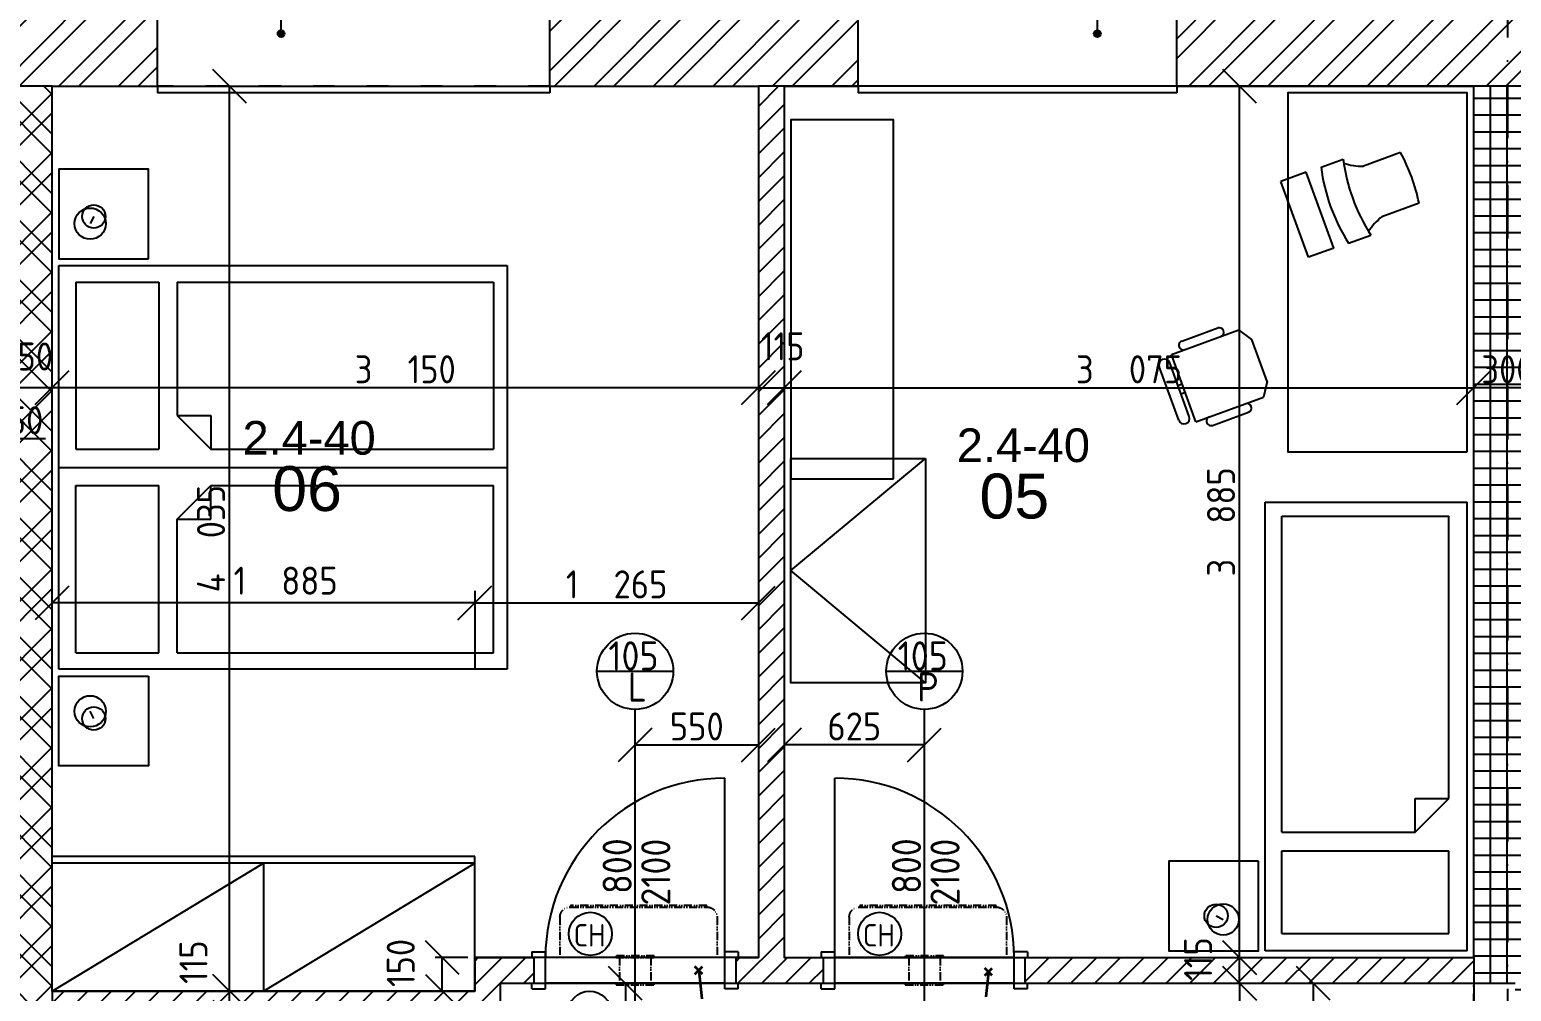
# Model space of a CAD drawing. Extents: x 4511820 to 5180432, y -1526536 to -944957.
# Drawn here: x 5122962 to 5129570, y -1203650 to -1199362 of the extents above; entities that cross this region are included whole.
import ezdxf

# ---------------------------------------------------------------- set-up
doc = ezdxf.new("R2010")
doc.units = 0
doc.header["$MEASUREMENT"] = 0
for name, pattern in [('ACAD_ISO03W100', [30, 12, -18]), ('ACAD_ISO12W100', [22, 12, -3, 0.5, -3, 0.5, -3]), ('BODKOCIARKOVANA_3', [5.6, 3, -1.3, 0, -1.3])]:
    doc.linetypes.add(name, pattern=pattern)
doc.layers.get('0').update_dxf_attribs({"linetype": 'CONTINUOUS'})
doc.layers.get('Defpoints').update_dxf_attribs({"color": 61, "linetype": 'CONTINUOUS'})
for name, color, linetype in [('DVERE', 45, 'CONTINUOUS'), ('KÓTY', 4, 'CONTINUOUS'), ('MÚRY', 1, 'CONTINUOUS'), ('osi', 253, 'CONTINUOUS'), ('Plochy', 41, 'CONTINUOUS'), ('POPIS', 7, 'CONTINUOUS'), ('TENKÁ', 7, 'CONTINUOUS'), ('ZARIADENIE', 47, 'CONTINUOUS'), ('ZZ-chladenie', 133, 'CONTINUOUS'), ('zz-vetr', 52, 'CONTINUOUS'), ('ŠRAFY', 82, 'CONTINUOUS')]:
    doc.layers.add(name, color=color, linetype=linetype)
doc.layers.add('preklady', color=74, linetype='CONTINUOUS', lineweight=35)
doc.styles.add('ARIAL', font='arial.ttf')
doc.styles.add('STYLE1', font='isocp.shx')
doc.dimstyles.new('STANDARD-50', dxfattribs={"dimtxt": 125, "dimasz": 150, "dimexe": 10, "dimexo": 200, "dimgap": 20, "dimtad": 1, "dimdsep": 46, "dimlunit": 6, "dimtxsty": 'STYLE1', "dimblk1": 'OBLIQUE', "dimblk2": 'OBLIQUE', "dimsah": 1, "dimcen": 2.5, "dimse1": 1, "dimse2": 1, "dimadec": 0, "dimazin": 0, "dimtfac": 1, "dimtmove": 1, "dimatfit": 3, "dimldrblk": 'OBLIQUE', "dimfxl": 1, "dimtolj": 1, "dimtzin": 0, "dimarcsym": 0})
pattern_1 = [(45, (515270.5, 214751.965), (-53.0330086, 53.0330086), [])]
pattern_2 = [(45, (584112, 2493.08), (-132.5825215, 132.5825215), []), (45, (584200.39, 2493.08), (-132.5825215, 132.5825215), [])]

# ---------------------------------------------------------------- blocks, each defined once
blk = doc.blocks.new('_OBLIQUE')
at = {"color": 0, "linetype": 'ByBlock'}
blk.add_line((-0.5, -0.5), (0.5, 0.5), dxfattribs=at)
blk = doc.blocks.new('*D13723')
at = {"layer": 'Defpoints', "color": 0}
for p in [(5129402.5, -1196564.5), (5129402.5, -1199614.2), (5129702.5, -1199614.2)]:
    blk.add_point(p, dxfattribs=at)
at = {"layer": 'KÓTY', "color": 0, "lineweight": -2}
blk.add_line((5129702.5, -1196564.5), (5129402.5, -1196564.5), dxfattribs=at)
at = {"layer": 'KÓTY', "color": 0, "linetype": 'ByBlock', "lineweight": -2, "xscale": 150, "yscale": 150, "zscale": 150, "rotation": 180}
blk.add_blockref('_OBLIQUE', (5129402.5, -1196564.5), dxfattribs=at)
at = {"layer": 'KÓTY', "color": 0, "linetype": 'ByBlock', "lineweight": -2, "xscale": 150, "yscale": 150, "zscale": 150}
blk.add_blockref('_OBLIQUE', (5129702.5, -1196564.5), dxfattribs=at)
at = {"layer": 'KÓTY', "color": 0, "insert": (5129552.5, -1196482), "char_height": 125, "attachment_point": 5, "style": 'STYLE1'}
blk.add_mtext('\\A1;300', dxfattribs=at)
blk = doc.blocks.new('*D13724')
at = {"layer": 'Defpoints', "color": 0}
for p in [(5123062.5, -1196564.5), (5123062.5, -1199614.2), (5129402.5, -1199614.2)]:
    blk.add_point(p, dxfattribs=at)
at = {"layer": 'KÓTY', "color": 0, "lineweight": -2}
blk.add_line((5129402.5, -1196564.5), (5123062.5, -1196564.5), dxfattribs=at)
at = {"layer": 'KÓTY', "color": 0, "linetype": 'ByBlock', "lineweight": -2, "xscale": 150, "yscale": 150, "zscale": 150, "rotation": 180}
blk.add_blockref('_OBLIQUE', (5123062.5, -1196564.5), dxfattribs=at)
at = {"layer": 'KÓTY', "color": 0, "linetype": 'ByBlock', "lineweight": -2, "xscale": 150, "yscale": 150, "zscale": 150}
blk.add_blockref('_OBLIQUE', (5129402.5, -1196564.5), dxfattribs=at)
at = {"layer": 'KÓTY', "color": 0, "insert": (5126232.5, -1196482), "char_height": 125, "attachment_point": 5, "style": 'STYLE1'}
blk.add_mtext('\\A1;6ﾠ340', dxfattribs=at)
blk = doc.blocks.new('*D13725')
at = {"layer": 'Defpoints', "color": 0}
for p in [(5122812.5, -1196564.5), (5122812.5, -1199614.2), (5123062.5, -1199614.2)]:
    blk.add_point(p, dxfattribs=at)
at = {"layer": 'KÓTY', "color": 0, "lineweight": -2}
blk.add_line((5123062.5, -1196564.5), (5122812.5, -1196564.5), dxfattribs=at)
at = {"layer": 'KÓTY', "color": 0, "linetype": 'ByBlock', "lineweight": -2, "xscale": 150, "yscale": 150, "zscale": 150, "rotation": 180}
blk.add_blockref('_OBLIQUE', (5122812.5, -1196564.5), dxfattribs=at)
at = {"layer": 'KÓTY', "color": 0, "linetype": 'ByBlock', "lineweight": -2, "xscale": 150, "yscale": 150, "zscale": 150}
blk.add_blockref('_OBLIQUE', (5123062.5, -1196564.5), dxfattribs=at)
at = {"layer": 'KÓTY', "color": 0, "insert": (5122988.3, -1196379.5), "char_height": 125, "attachment_point": 5, "style": 'STYLE1'}
blk.add_mtext('\\A1;250', dxfattribs=at)
blk = doc.blocks.new('DVOJPOSTEL')
at = {"layer": 'ZARIADENIE', "ltscale": 0.25}
for p, q in [((4444359, -1314665.2), (4444359, -1312665.2)), ((4444359, -1312665.2), (4446159, -1312665.2)), ((4445259, -1312665.2), (4445259, -1314665.2)), ((4446159, -1312665.2), (4446159, -1314665.2)), ((4444139.6, -1312821.2), (4444171.8, -1312805.1)), ((4446378.4, -1312821.2), (4446346.2, -1312805.1)), ((4446159, -1314665.2), (4444359, -1314665.2))]:
    blk.add_line(p, q, dxfattribs=at)
at = {"layer": 'ZARIADENIE', "color": 76, "ltscale": 0.25}
for p, q in [((4444432.3, -1312741.6), (4445177.9, -1312741.6)), ((4444432.3, -1312741.6), (4444432.3, -1313110.9)), ((4445177.9, -1312741.6), (4445177.9, -1313110.9)), ((4446085.7, -1312741.6), (4445340.1, -1312741.6)), ((4445340.1, -1312741.6), (4445340.1, -1313110.9)), ((4446085.7, -1312741.6), (4446085.7, -1313110.9)), ((4444432.3, -1313110.9), (4445177.9, -1313110.9)), ((4446085.7, -1313110.9), (4445340.1, -1313110.9)), ((4444432.3, -1313193.6), (4444432.3, -1314603.6)), ((4444432.3, -1313193.6), (4445027.9, -1313193.6)), ((4445027.9, -1313193.6), (4445177.9, -1313343.6)), ((4445027.9, -1313193.6), (4445027.9, -1313343.6)), ((4445490.1, -1313193.6), (4445340.1, -1313343.6)), ((4446085.7, -1313193.6), (4445490.1, -1313193.6)), ((4445490.1, -1313193.6), (4445490.1, -1313343.6)), ((4446085.7, -1313193.6), (4446085.7, -1314603.6)), ((4445027.9, -1313343.6), (4445177.9, -1313343.6)), ((4445177.9, -1313343.6), (4445177.9, -1314603.6)), ((4445340.1, -1313343.6), (4445340.1, -1314603.6)), ((4445490.1, -1313343.6), (4445340.1, -1313343.6)), ((4444432.3, -1314603.6), (4445177.9, -1314603.6)), ((4446085.7, -1314603.6), (4445340.1, -1314603.6))]:
    blk.add_line(p, q, dxfattribs=at)
at = {"layer": 'ZARIADENIE'}
for points in [[(4444329, -1313065.2), (4443929, -1313065.2), (4443929, -1312665.2), (4444329, -1312665.2)], [(4446189, -1313065.2), (4446589, -1313065.2), (4446589, -1312665.2), (4446189, -1312665.2)]]:
    blk.add_lwpolyline(points, close=True, dxfattribs=at)
at = {"layer": 'ZARIADENIE', "ltscale": 0.25}
for centre, radius in [((4444139.6, -1312821.2), 51.9), ((4444171.8, -1312805.1), 69.7), ((4446346.2, -1312805.1), 69.7), ((4446378.4, -1312821.2), 51.9)]:
    blk.add_circle(centre, radius, dxfattribs=at)
blk = doc.blocks.new('JEDNOPOSTEL')
at = {"layer": 'ZARIADENIE', "ltscale": 0.25}
for p, q in [((4449069, -1322230.2), (4447069, -1322230.2)), ((4447069, -1323130.2), (4447069, -1322230.2)), ((4449069, -1322230.2), (4449069, -1323130.2)), ((4449069, -1323130.2), (4447069, -1323130.2)), ((4448913, -1323349.6), (4448929.1, -1323317.4))]:
    blk.add_line(p, q, dxfattribs=at)
at = {"layer": 'ZARIADENIE', "color": 76, "ltscale": 0.25}
for p, q in [((4448390.6, -1322311.3), (4447130.6, -1322311.3)), ((4447130.6, -1323056.9), (4447130.6, -1322311.3)), ((4448540.6, -1322461.3), (4448390.6, -1322311.3)), ((4448390.6, -1322461.3), (4448390.6, -1322311.3)), ((4448992.6, -1322311.3), (4448623.3, -1322311.3)), ((4448623.3, -1323056.9), (4448623.3, -1322311.3)), ((4448992.6, -1323056.9), (4448992.6, -1322311.3)), ((4448540.6, -1322461.3), (4448390.6, -1322461.3)), ((4448540.6, -1323056.9), (4448540.6, -1322461.3)), ((4448540.6, -1323056.9), (4447130.6, -1323056.9)), ((4448992.6, -1323056.9), (4448623.3, -1323056.9))]:
    blk.add_line(p, q, dxfattribs=at)
at = {"layer": 'ZARIADENIE'}
blk.add_lwpolyline([(4448669, -1323160.2), (4448669, -1323560.2), (4449069, -1323560.2), (4449069, -1323160.2)], close=True, dxfattribs=at)
at = {"layer": 'ZARIADENIE', "ltscale": 0.25}
for centre, radius in [((4448929.1, -1323317.4), 69.7), ((4448913, -1323349.6), 51.9)]:
    blk.add_circle(centre, radius, dxfattribs=at)
blk = doc.blocks.new('SKRINA')
at = {"layer": 'ZARIADENIE'}
for p, q in [((4449069, -1324645.2), (4448469, -1324145.2)), ((4448469, -1325145.2), (4449069, -1324645.2))]:
    blk.add_line(p, q, dxfattribs=at)
blk.add_lwpolyline([(4448469, -1324145.2), (4448469, -1325145.2), (4449069, -1325145.2), (4449069, -1324145.2)], close=True, dxfattribs=at)
blk = doc.blocks.new('chlad2')
at = {"layer": 'ZZ-chladenie', "linetype": 'ACAD_ISO12W100', "ltscale": 3}
for p, q in [((5102412.5, -1105747.3), (5102592.5, -1105747.3)), ((5102412.5, -1106448.4), (5102592.5, -1106448.4))]:
    blk.add_line(p, q, dxfattribs=at)
blk.add_lwpolyline([(5102367.5, -1106402), (5102360.8, -1106402), (5102360.8, -1105794.8), (5102367.5, -1105794.8)], close=True, dxfattribs=at)
for centre, start, end in [((5102412.5, -1105792.3), 90, 180), ((5102412.5, -1106403.4), 180, 270)]:
    blk.add_arc(centre, 45, start, end, dxfattribs=at)
blk = doc.blocks.new('*D27876')
at = {"layer": 'Defpoints', "color": 0}
for p in [(5129402.5, -1199379.7), (5129702.5, -1199379.7), (5129402.5, -1200959)]:
    blk.add_point(p, dxfattribs=at)
at = {"layer": 'KÓTY', "color": 0, "lineweight": -2}
blk.add_line((5129702.5, -1200959), (5129402.5, -1200959), dxfattribs=at)
at = {"layer": 'KÓTY', "color": 0, "linetype": 'ByBlock', "lineweight": -2, "xscale": 150, "yscale": 150, "zscale": 150, "rotation": 180}
blk.add_blockref('_OBLIQUE', (5129402.5, -1200959), dxfattribs=at)
at = {"layer": 'KÓTY', "color": 0, "linetype": 'ByBlock', "lineweight": -2, "xscale": 150, "yscale": 150, "zscale": 150}
blk.add_blockref('_OBLIQUE', (5129702.5, -1200959), dxfattribs=at)
at = {"layer": 'KÓTY', "color": 0, "insert": (5129552.5, -1200876.5), "char_height": 125, "attachment_point": 5, "style": 'STYLE1'}
blk.add_mtext('\\A1;300', dxfattribs=at)
blk = doc.blocks.new('*D27877')
at = {"layer": 'Defpoints', "color": 0}
for p in [(5123062.5, -1199379.7), (5126212.5, -1199379.7), (5123062.5, -1200959)]:
    blk.add_point(p, dxfattribs=at)
at = {"layer": 'KÓTY', "color": 0, "lineweight": -2}
blk.add_line((5126212.5, -1200959), (5123062.5, -1200959), dxfattribs=at)
at = {"layer": 'KÓTY', "color": 0, "linetype": 'ByBlock', "lineweight": -2, "xscale": 150, "yscale": 150, "zscale": 150, "rotation": 180}
blk.add_blockref('_OBLIQUE', (5123062.5, -1200959), dxfattribs=at)
at = {"layer": 'KÓTY', "color": 0, "linetype": 'ByBlock', "lineweight": -2, "xscale": 150, "yscale": 150, "zscale": 150}
blk.add_blockref('_OBLIQUE', (5126212.5, -1200959), dxfattribs=at)
at = {"layer": 'KÓTY', "color": 0, "insert": (5124637.5, -1200876.5), "char_height": 125, "attachment_point": 5, "style": 'STYLE1'}
blk.add_mtext('\\A1;3ﾠ150', dxfattribs=at)
blk = doc.blocks.new('*D27878')
at = {"layer": 'Defpoints', "color": 0}
for p in [(5122812.5, -1199379.7), (5123062.5, -1199379.7), (5122812.5, -1200959)]:
    blk.add_point(p, dxfattribs=at)
at = {"layer": 'KÓTY', "color": 0, "lineweight": -2}
blk.add_line((5123062.5, -1200959), (5122812.5, -1200959), dxfattribs=at)
at = {"layer": 'KÓTY', "color": 0, "linetype": 'ByBlock', "lineweight": -2, "xscale": 150, "yscale": 150, "zscale": 150, "rotation": 180}
blk.add_blockref('_OBLIQUE', (5122812.5, -1200959), dxfattribs=at)
at = {"layer": 'KÓTY', "color": 0, "linetype": 'ByBlock', "lineweight": -2, "xscale": 150, "yscale": 150, "zscale": 150}
blk.add_blockref('_OBLIQUE', (5123062.5, -1200959), dxfattribs=at)
at = {"layer": 'KÓTY', "color": 0, "insert": (5122949.5, -1200819.5), "char_height": 125, "attachment_point": 5, "style": 'STYLE1'}
blk.add_mtext('\\A1;250', dxfattribs=at)
blk = doc.blocks.new('*D27879')
at = {"layer": 'Defpoints', "color": 0}
for p in [(5122762.5, -1199379.7), (5122812.5, -1199379.7), (5122762.5, -1200959)]:
    blk.add_point(p, dxfattribs=at)
at = {"layer": 'KÓTY', "color": 0, "lineweight": -2}
for p, q in [((5122812.5, -1200959), (5122762.5, -1200959)), ((5122855.8, -1201186.5), (5122787.5, -1200959)), ((5123033.3, -1201186.5), (5122855.8, -1201186.5))]:
    blk.add_line(p, q, dxfattribs=at)
at = {"layer": 'KÓTY', "color": 0, "linetype": 'ByBlock', "lineweight": -2, "xscale": 150, "yscale": 150, "zscale": 150, "rotation": 180}
blk.add_blockref('_OBLIQUE', (5122762.5, -1200959), dxfattribs=at)
at = {"layer": 'KÓTY', "color": 0, "linetype": 'ByBlock', "lineweight": -2, "xscale": 150, "yscale": 150, "zscale": 150}
blk.add_blockref('_OBLIQUE', (5122812.5, -1200959), dxfattribs=at)
at = {"layer": 'KÓTY', "color": 0, "insert": (5122944.5, -1201104), "char_height": 125, "attachment_point": 5, "style": 'STYLE1'}
blk.add_mtext('\\A1;50', dxfattribs=at)
blk = doc.blocks.new('*D28269')
at = {"layer": 'Defpoints', "color": 0}
for p in [(5126212.5, -1200959), (5126327.5, -1200959), (5126327.5, -1200959)]:
    blk.add_point(p, dxfattribs=at)
at = {"layer": 'KÓTY', "color": 0, "lineweight": -2}
blk.add_line((5126212.5, -1200959), (5126327.5, -1200959), dxfattribs=at)
at = {"layer": 'KÓTY', "color": 0, "linetype": 'ByBlock', "lineweight": -2, "xscale": 150, "yscale": 150, "zscale": 150, "rotation": 180}
blk.add_blockref('_OBLIQUE', (5126212.5, -1200959), dxfattribs=at)
at = {"layer": 'KÓTY', "color": 0, "linetype": 'ByBlock', "lineweight": -2, "xscale": 150, "yscale": 150, "zscale": 150}
blk.add_blockref('_OBLIQUE', (5126327.5, -1200959), dxfattribs=at)
at = {"layer": 'KÓTY', "color": 0, "insert": (5126320.8, -1200774), "char_height": 125, "attachment_point": 5, "style": 'STYLE1'}
blk.add_mtext('\\A1;115', dxfattribs=at)
blk = doc.blocks.new('*D28270')
at = {"layer": 'Defpoints', "color": 0}
for p in [(5129402.5, -1200959), (5126327.5, -1203264.7), (5129402.5, -1203264.7)]:
    blk.add_point(p, dxfattribs=at)
at = {"layer": 'KÓTY', "color": 0, "lineweight": -2}
blk.add_line((5126327.5, -1200959), (5129402.5, -1200959), dxfattribs=at)
at = {"layer": 'KÓTY', "color": 0, "linetype": 'ByBlock', "lineweight": -2, "xscale": 150, "yscale": 150, "zscale": 150, "rotation": 180}
blk.add_blockref('_OBLIQUE', (5126327.5, -1200959), dxfattribs=at)
at = {"layer": 'KÓTY', "color": 0, "linetype": 'ByBlock', "lineweight": -2, "xscale": 150, "yscale": 150, "zscale": 150}
blk.add_blockref('_OBLIQUE', (5129402.5, -1200959), dxfattribs=at)
at = {"layer": 'KÓTY', "color": 0, "insert": (5127865, -1200876.5), "char_height": 125, "attachment_point": 5, "style": 'STYLE1'}
blk.add_mtext('\\A1;3ﾠ075', dxfattribs=at)
blk = doc.blocks.new('*D28271')
at = {"layer": 'Defpoints', "color": 0}
for p in [(5125662.5, -1202393.1), (5126212.5, -1202393.1), (5126212.5, -1202551.5)]:
    blk.add_point(p, dxfattribs=at)
at = {"layer": 'KÓTY', "color": 0, "lineweight": -2}
blk.add_line((5125662.5, -1202551.5), (5126212.5, -1202551.5), dxfattribs=at)
at = {"layer": 'KÓTY', "color": 0, "linetype": 'ByBlock', "lineweight": -2, "xscale": 150, "yscale": 150, "zscale": 150, "rotation": 180}
blk.add_blockref('_OBLIQUE', (5125662.5, -1202551.5), dxfattribs=at)
at = {"layer": 'KÓTY', "color": 0, "linetype": 'ByBlock', "lineweight": -2, "xscale": 150, "yscale": 150, "zscale": 150}
blk.add_blockref('_OBLIQUE', (5126212.5, -1202551.5), dxfattribs=at)
at = {"layer": 'KÓTY', "color": 0, "insert": (5125937.5, -1202469), "char_height": 125, "attachment_point": 5, "style": 'STYLE1'}
blk.add_mtext('\\A1;550', dxfattribs=at)
blk = doc.blocks.new('*D28272')
at = {"layer": 'Defpoints', "color": 0}
for p in [(5126327.5, -1202393.1), (5126952.5, -1202393.1), (5126327.5, -1202551.5)]:
    blk.add_point(p, dxfattribs=at)
at = {"layer": 'KÓTY', "color": 0, "lineweight": -2}
blk.add_line((5126952.5, -1202551.5), (5126327.5, -1202551.5), dxfattribs=at)
at = {"layer": 'KÓTY', "color": 0, "linetype": 'ByBlock', "lineweight": -2, "xscale": 150, "yscale": 150, "zscale": 150, "rotation": 180}
blk.add_blockref('_OBLIQUE', (5126327.5, -1202551.5), dxfattribs=at)
at = {"layer": 'KÓTY', "color": 0, "linetype": 'ByBlock', "lineweight": -2, "xscale": 150, "yscale": 150, "zscale": 150}
blk.add_blockref('_OBLIQUE', (5126952.5, -1202551.5), dxfattribs=at)
at = {"layer": 'KÓTY', "color": 0, "insert": (5126640, -1202469), "char_height": 125, "attachment_point": 5, "style": 'STYLE1'}
blk.add_mtext('\\A1;625', dxfattribs=at)
blk = doc.blocks.new('*D28273')
at = {"layer": 'Defpoints', "color": 0}
for p in [(5123062.5, -1201918), (5123062.5, -1203520.7), (5124947.5, -1203520.7)]:
    blk.add_point(p, dxfattribs=at)
at = {"layer": 'KÓTY', "color": 0, "lineweight": -2}
blk.add_line((5124947.5, -1201918), (5123062.5, -1201918), dxfattribs=at)
at = {"layer": 'KÓTY', "color": 0, "linetype": 'ByBlock', "lineweight": -2, "xscale": 150, "yscale": 150, "zscale": 150, "rotation": 180}
blk.add_blockref('_OBLIQUE', (5123062.5, -1201918), dxfattribs=at)
at = {"layer": 'KÓTY', "color": 0, "linetype": 'ByBlock', "lineweight": -2, "xscale": 150, "yscale": 150, "zscale": 150}
blk.add_blockref('_OBLIQUE', (5124947.5, -1201918), dxfattribs=at)
at = {"layer": 'KÓTY', "color": 0, "insert": (5124104, -1201819), "char_height": 125, "attachment_point": 5, "style": 'STYLE1'}
blk.add_mtext('\\A1;1ﾠ885', dxfattribs=at)
blk = doc.blocks.new('*D28274')
at = {"layer": 'Defpoints', "color": 0}
for p in [(5126212.5, -1201918), (5124947.5, -1203520.7), (5126212.5, -1203520.7)]:
    blk.add_point(p, dxfattribs=at)
at = {"layer": 'KÓTY', "color": 0, "lineweight": -2}
blk.add_line((5124947.5, -1201918), (5126212.5, -1201918), dxfattribs=at)
at = {"layer": 'KÓTY', "color": 0, "linetype": 'ByBlock', "lineweight": -2, "xscale": 150, "yscale": 150, "zscale": 150, "rotation": 180}
blk.add_blockref('_OBLIQUE', (5124947.5, -1201918), dxfattribs=at)
at = {"layer": 'KÓTY', "color": 0, "linetype": 'ByBlock', "lineweight": -2, "xscale": 150, "yscale": 150, "zscale": 150}
blk.add_blockref('_OBLIQUE', (5126212.5, -1201918), dxfattribs=at)
at = {"layer": 'KÓTY', "color": 0, "insert": (5125580, -1201835.5), "char_height": 125, "attachment_point": 5, "style": 'STYLE1'}
blk.add_mtext('\\A1;1ﾠ265', dxfattribs=at)
blk = doc.blocks.new('*D28276')
at = {"layer": 'Defpoints', "color": 0}
for p in [(5123577.5, -1203649.2), (5123854, -1203649.2), (5123577.5, -1203764.2)]:
    blk.add_point(p, dxfattribs=at)
at = {"layer": 'KÓTY', "color": 0, "lineweight": -2}
blk.add_line((5123854, -1203764.2), (5123854, -1203649.2), dxfattribs=at)
at = {"layer": 'KÓTY', "color": 0, "linetype": 'ByBlock', "lineweight": -2, "xscale": 150, "yscale": 150, "zscale": 150}
for p, rotation in [((5123854, -1203649.2), 90), ((5123854, -1203764.2), 270)]:
    blk.add_blockref('_OBLIQUE', p, dxfattribs=dict(at, rotation=rotation))
at = {"layer": 'KÓTY', "color": 0, "insert": (5123693, -1203520), "char_height": 125, "attachment_point": 5, "rotation": 90, "style": 'STYLE1'}
blk.add_mtext('\\A1;115', dxfattribs=at)
blk = doc.blocks.new('*D28277')
at = {"layer": 'Defpoints', "color": 0}
for p in [(5123062.5, -1199614.2), (5123854, -1199614.2), (5123062.5, -1203649.2)]:
    blk.add_point(p, dxfattribs=at)
at = {"layer": 'KÓTY', "color": 0, "lineweight": -2}
blk.add_line((5123854, -1203649.2), (5123854, -1199614.2), dxfattribs=at)
at = {"layer": 'KÓTY', "color": 0, "linetype": 'ByBlock', "lineweight": -2, "xscale": 150, "yscale": 150, "zscale": 150}
for p, rotation in [((5123854, -1199614.2), 90), ((5123854, -1203649.2), 270)]:
    blk.add_blockref('_OBLIQUE', p, dxfattribs=dict(at, rotation=rotation))
at = {"layer": 'KÓTY', "color": 0, "insert": (5123771.5, -1201631.7), "char_height": 125, "attachment_point": 5, "rotation": 90, "style": 'STYLE1'}
blk.add_mtext('\\A1;4ﾠ035', dxfattribs=at)
blk = doc.blocks.new('*D28288')
at = {"layer": 'Defpoints', "color": 0}
for p in [(5129402.5, -1203614.2), (5128686.5, -1204659.2), (5129402.5, -1204659.2)]:
    blk.add_point(p, dxfattribs=at)
at = {"layer": 'KÓTY', "color": 0, "lineweight": -2}
blk.add_line((5128686.5, -1203614.2), (5128686.5, -1204659.2), dxfattribs=at)
at = {"layer": 'KÓTY', "color": 0, "linetype": 'ByBlock', "lineweight": -2, "xscale": 150, "yscale": 150, "zscale": 150}
for p, rotation in [((5128686.5, -1203614.2), 90), ((5128686.5, -1204659.2), 270)]:
    blk.add_blockref('_OBLIQUE', p, dxfattribs=dict(at, rotation=rotation))
at = {"layer": 'KÓTY', "color": 0, "insert": (5128604, -1204136.7), "char_height": 125, "attachment_point": 5, "rotation": 90, "style": 'STYLE1'}
blk.add_mtext('\\A1;1ﾠ045', dxfattribs=at)
blk = doc.blocks.new('*D28290')
at = {"layer": 'Defpoints', "color": 0}
for p in [(5128686.5, -1203614.2), (5128358, -1205314.2), (5128686.5, -1205314.2)]:
    blk.add_point(p, dxfattribs=at)
at = {"layer": 'KÓTY', "color": 0, "lineweight": -2}
blk.add_line((5128358, -1203614.2), (5128358, -1205314.2), dxfattribs=at)
at = {"layer": 'KÓTY', "color": 0, "linetype": 'ByBlock', "lineweight": -2, "xscale": 150, "yscale": 150, "zscale": 150}
for p, rotation in [((5128358, -1203614.2), 90), ((5128358, -1205314.2), 270)]:
    blk.add_blockref('_OBLIQUE', p, dxfattribs=dict(at, rotation=rotation))
at = {"layer": 'KÓTY', "color": 0, "insert": (5128275.5, -1204464.2), "char_height": 125, "attachment_point": 5, "rotation": 90, "style": 'STYLE1'}
blk.add_mtext('\\A1;1ﾠ700', dxfattribs=at)
blk = doc.blocks.new('*D28298')
at = {"layer": 'Defpoints', "color": 0}
for p in [(5128358, -1203499.2), (5129402.5, -1203499.2), (5129402.5, -1203614.2)]:
    blk.add_point(p, dxfattribs=at)
at = {"layer": 'KÓTY', "color": 0, "lineweight": -2}
blk.add_line((5128358, -1203614.2), (5128358, -1203499.2), dxfattribs=at)
at = {"layer": 'KÓTY', "color": 0, "linetype": 'ByBlock', "lineweight": -2, "xscale": 150, "yscale": 150, "zscale": 150}
for p, rotation in [((5128358, -1203499.2), 90), ((5128358, -1203614.2), 270)]:
    blk.add_blockref('_OBLIQUE', p, dxfattribs=dict(at, rotation=rotation))
at = {"layer": 'KÓTY', "color": 0, "insert": (5128173, -1203506), "char_height": 125, "attachment_point": 5, "rotation": 90, "style": 'STYLE1'}
blk.add_mtext('\\A1;115', dxfattribs=at)
blk = doc.blocks.new('*D28299')
at = {"layer": 'Defpoints', "color": 0}
for p in [(5128358, -1199614.2), (5129402.5, -1199614.2), (5129402.5, -1203499.2)]:
    blk.add_point(p, dxfattribs=at)
at = {"layer": 'KÓTY', "color": 0, "lineweight": -2}
blk.add_line((5128358, -1203499.2), (5128358, -1199614.2), dxfattribs=at)
at = {"layer": 'KÓTY', "color": 0, "linetype": 'ByBlock', "lineweight": -2, "xscale": 150, "yscale": 150, "zscale": 150}
for p, rotation in [((5128358, -1199614.2), 90), ((5128358, -1203499.2), 270)]:
    blk.add_blockref('_OBLIQUE', p, dxfattribs=dict(at, rotation=rotation))
at = {"layer": 'KÓTY', "color": 0, "insert": (5128275.5, -1201556.7), "char_height": 125, "attachment_point": 5, "rotation": 90, "style": 'STYLE1'}
blk.add_mtext('\\A1;3ﾠ885', dxfattribs=at)
blk = doc.blocks.new('*D28307')
at = {"layer": 'Defpoints', "color": 0}
for p in [(5126220, -1203614.2), (5125619.5, -1207129.2), (5126220, -1207129.2)]:
    blk.add_point(p, dxfattribs=at)
at = {"layer": 'KÓTY', "color": 0, "lineweight": -2}
blk.add_line((5125619.5, -1203614.2), (5125619.5, -1207129.2), dxfattribs=at)
at = {"layer": 'KÓTY', "color": 0, "linetype": 'ByBlock', "lineweight": -2, "xscale": 150, "yscale": 150, "zscale": 150}
for p, rotation in [((5125619.5, -1203614.2), 90), ((5125619.5, -1207129.2), 270)]:
    blk.add_blockref('_OBLIQUE', p, dxfattribs=dict(at, rotation=rotation))
at = {"layer": 'KÓTY', "color": 0, "insert": (5125537, -1205371.7), "char_height": 125, "attachment_point": 5, "rotation": 90, "style": 'STYLE1'}
blk.add_mtext('\\A1;3ﾠ515', dxfattribs=at)
blk = doc.blocks.new('*D28326')
at = {"layer": 'Defpoints', "color": 0}
for p in [(5124802.5, -1203499.2), (5124947.5, -1203499.2), (5124947.5, -1203649.2)]:
    blk.add_point(p, dxfattribs=at)
at = {"layer": 'KÓTY', "color": 0, "lineweight": -2}
blk.add_line((5124802.5, -1203649.2), (5124802.5, -1203499.2), dxfattribs=at)
at = {"layer": 'KÓTY', "color": 0, "linetype": 'ByBlock', "lineweight": -2, "xscale": 150, "yscale": 150, "zscale": 150}
for p, rotation in [((5124802.5, -1203499.2), 90), ((5124802.5, -1203649.2), 270)]:
    blk.add_blockref('_OBLIQUE', p, dxfattribs=dict(at, rotation=rotation))
at = {"layer": 'KÓTY', "color": 0, "insert": (5124617.5, -1203523.5), "char_height": 125, "attachment_point": 5, "rotation": 90, "style": 'STYLE1'}
blk.add_mtext('\\A1;150', dxfattribs=at)

msp = doc.modelspace()

# ---------------------------------------------------------------- hatches: boundary and pattern name
at = {"layer": 'TENKÁ'}
h = msp.add_hatch(color=256, dxfattribs=at)
h.dxf.hatch_style = 1
h.paths.add_polyline_path([(5124083.766, -1199364.9, 2.41421356), (5124098.766, -1199379.9, 0.41421356)])
h = msp.add_hatch(color=256, dxfattribs=at)
h.dxf.hatch_style = 1
h.paths.add_polyline_path([(5127723.766, -1199364.9, 2.41421356), (5127738.766, -1199379.9, 0.41421356)])
at = {"layer": 'ŠRAFY'}
h = msp.add_hatch(dxfattribs=at)
h.set_pattern_fill('ANSI32', color=256, scale=500)
h.set_pattern_definition(pattern_2)
h.paths.add_polyline_path([(5123532.5, -1199234.226), (5122812.5, -1199234.226), (5122812.5, -1199614.226), (5123062.5, -1199614.226), (5123532.5, -1199614.226)])
h = msp.add_hatch(dxfattribs=at)
h.set_pattern_fill('ANSI32', color=256, scale=500)
h.set_pattern_definition(pattern_2)
h.paths.add_polyline_path([(5125282.5, -1199614.226), (5126212.5, -1199614.226), (5126327.5, -1199614.226), (5126657.5, -1199614.226), (5126657.5, -1199304.226), (5126657.5, -1199234.226), (5125282.5, -1199234.226)])
h = msp.add_hatch(dxfattribs=at)
h.set_pattern_fill('ANSI32', color=256, scale=500)
h.set_pattern_definition(pattern_2)
h.paths.add_polyline_path([(5129782.5, -1199234.226), (5128077.5, -1199234.226), (5128077.5, -1199614.226), (5129402.5, -1199614.226), (5129702.5, -1199614.226), (5129782.5, -1199614.226)])
h = msp.add_hatch(dxfattribs=at)
h.set_pattern_fill('ANSI32', color=256, scale=500)
h.set_pattern_definition(pattern_2)
h.paths.add_polyline_path([(5123062.5, -1209090.673), (5123062.5, -1207244.226), (5123062.5, -1207129.226), (5123062.5, -1204879.226), (5123062.5, -1204764.226), (5123062.5, -1203764.226), (5123062.5, -1203649.226), (5123062.5, -1199614.226), (5122812.5, -1199614.226), (5122812.5, -1212914.226), (5123062.5, -1212914.226), (5123062.5, -1211474.226), (5123062.5, -1211299.226), (5123062.5, -1211284.226)])
h = msp.add_hatch(dxfattribs=at)
h.set_pattern_fill('ANSI32', color=256, scale=500, angle=90)
h.set_pattern_definition([(135, (515810.9, -45114.18), (-132.5825215, -132.5825215), []), (135, (515810.9, -45025.8), (-132.5825215, -132.5825215), [])])
h.paths.add_polyline_path([(5123062.5, -1209090.673), (5123062.5, -1207244.226), (5123062.5, -1207129.226), (5123062.5, -1204879.226), (5123062.5, -1204764.226), (5123062.5, -1203764.226), (5123062.5, -1203649.226), (5123062.5, -1199614.226), (5122812.5, -1199614.226), (5122812.5, -1212914.226), (5123062.5, -1212914.226), (5123062.5, -1211474.226), (5123062.5, -1211299.226), (5123062.5, -1211284.226)])
at = {"layer": 'ŠRAFY', "ltscale": 0.25}
h = msp.add_hatch(dxfattribs=at)
h.set_pattern_fill('ANSI31', color=256, scale=600, style=0)
h.set_pattern_definition(pattern_1)
h.paths.add_polyline_path([(5126212.5, -1203499.226), (5126112.5, -1203499.226), (5126112.5, -1203614.226), (5126327.5, -1203614.226), (5126502.5, -1203614.226), (5126502.5, -1203499.226), (5126327.5, -1203499.226), (5126327.5, -1199614.226), (5126212.5, -1199614.226)])
h = msp.add_hatch(dxfattribs=at)
h.set_pattern_fill('ANSI37', color=256, scale=600, angle=45)
h.set_pattern_definition([(90, (-3307273.674, 579782.7), (-75, 1e-14), []), (180, (-3307273.674, 579782.7), (-1e-14, -75), [])])
h.paths.add_polyline_path([(5129702.5, -1199614.226), (5129402.5, -1199614.226), (5129402.5, -1203499.226), (5129402.5, -1203614.226), (5129587.5, -1203614.226), (5129587.5, -1203664.226), (5129702.5, -1203664.226)])
h = msp.add_hatch(dxfattribs=at)
h.set_pattern_fill('ANSI31', color=256, scale=600, style=0)
h.set_pattern_definition(pattern_1)
h.paths.add_polyline_path([(5123062.5, -1204879.226), (5124947.5, -1204879.226), (5124947.5, -1205929.226), (5125062.5, -1205929.226), (5125062.5, -1204564.226), (5124947.5, -1204564.226), (5124947.5, -1204764.226), (5123577.5, -1204764.226), (5123577.5, -1203764.226), (5124947.5, -1203764.226), (5124947.5, -1203864.226), (5125062.5, -1203864.226), (5125062.5, -1203614.226), (5125212.5, -1203614.226), (5125212.5, -1203499.226), (5124947.5, -1203499.226), (5124947.5, -1203649.226), (5123062.5, -1203649.226), (5123062.5, -1203764.226), (5123462.5, -1203764.226), (5123462.5, -1204764.226), (5123062.5, -1204764.226)])
h = msp.add_hatch(dxfattribs=at)
h.set_pattern_fill('ANSI31', color=256, scale=600, style=0)
h.set_pattern_definition(pattern_1)
h.paths.add_polyline_path([(5129402.5, -1203499.226), (5127542.5, -1203499.226), (5127412.5, -1203499.226), (5127402.5, -1203499.226), (5127402.5, -1203614.226), (5127412.5, -1203614.226), (5129402.5, -1203614.226)])

# ---------------------------------------------------------------- linework, layer by layer
at = {"layer": 'DVERE', "ltscale": 0.25}
for p, q in [((5125492.5, -1202223.07), (5125832.5, -1202223.07)), ((5126782.5, -1202223.07), (5127122.5, -1202223.07)), ((5125662.5, -1203795.726), (5125662.5, -1202393.07)), ((5126952.5, -1203795.726), (5126952.5, -1202393.07)), ((5126062.5, -1203499.226), (5126062.5, -1202699.226)), ((5126552.5, -1203499.226), (5126552.5, -1202699.226)), ((5125202.5, -1203474.226), (5125262.5, -1203474.226)), ((5125202.5, -1203474.226), (5125202.5, -1203499.226)), ((5125262.5, -1203639.226), (5125262.5, -1203474.226)), ((5126122.5, -1203474.226), (5126062.5, -1203474.226)), ((5126062.5, -1203639.226), (5126062.5, -1203474.226)), ((5126122.5, -1203474.226), (5126122.5, -1203499.226)), ((5126492.5, -1203474.226), (5126552.5, -1203474.226)), ((5126492.5, -1203474.226), (5126492.5, -1203499.226)), ((5126552.5, -1203639.226), (5126552.5, -1203474.226)), ((5127412.5, -1203474.226), (5127352.5, -1203474.226)), ((5127352.5, -1203639.226), (5127352.5, -1203474.226)), ((5127412.5, -1203474.226), (5127412.5, -1203499.226)), ((5126062.5, -1203499.226), (5125262.5, -1203499.226)), ((5127352.5, -1203499.226), (5126552.5, -1203499.226)), ((5125202.5, -1203639.226), (5125202.5, -1203614.226)), ((5126062.5, -1203614.226), (5125262.5, -1203614.226)), ((5126122.5, -1203639.226), (5126122.5, -1203614.226)), ((5126492.5, -1203639.226), (5126492.5, -1203614.226)), ((5127352.5, -1203614.226), (5126552.5, -1203614.226)), ((5127412.5, -1203639.226), (5127412.5, -1203614.226)), ((5125202.5, -1203639.226), (5125262.5, -1203639.226)), ((5126122.5, -1203639.226), (5126062.5, -1203639.226)), ((5126492.5, -1203639.226), (5126552.5, -1203639.226)), ((5127412.5, -1203639.226), (5127352.5, -1203639.226))]:
    msp.add_line(p, q, dxfattribs=at)
for centre in [(5125662.5, -1202223.07), (5126952.5, -1202223.07)]:
    msp.add_circle(centre, 170, dxfattribs=at)
for centre, start, end in [((5126062.5, -1203499.226), 90, 180), ((5126552.5, -1203499.226), 0, 90)]:
    msp.add_arc(centre, 800, start, end, dxfattribs=at)
at = {"layer": 'KÓTY', "ltscale": 0.25}
msp.add_line((5124947.5, -1201864.632), (5124947.5, -1202214.632), dxfattribs=at)
at = {"layer": 'KÓTY'}
msp.add_line((5124916, -1203499.226), (5124771, -1203499.226), dxfattribs=at)
at = {"layer": 'MÚRY'}
for p, q in [((5123532.5, -1199614.226), (5123532.5, -1199074.226)), ((5125282.5, -1199614.226), (5125282.5, -1199074.226)), ((5126657.5, -1199614.226), (5126657.5, -1199074.226)), ((5128077.5, -1199614.226), (5128077.5, -1199074.226)), ((5123062.5, -1199614.226), (5123532.5, -1199614.226)), ((5123062.5, -1203649.226), (5123062.5, -1199614.226)), ((5125282.5, -1199614.226), (5126212.5, -1199614.226)), ((5126212.5, -1199614.226), (5126212.5, -1203499.226)), ((5126327.5, -1199614.226), (5126657.5, -1199614.226)), ((5126327.5, -1199614.226), (5126327.5, -1203499.226)), ((5128077.5, -1199614.226), (5129402.5, -1199614.226)), ((5129402.5, -1203499.226), (5129402.5, -1199614.226))]:
    msp.add_line(p, q, dxfattribs=at)
at = {"layer": 'MÚRY', "ltscale": 0.25}
for p, q in [((5124947.5, -1203649.226), (5124947.5, -1203499.226)), ((5124947.5, -1203499.226), (5125212.5, -1203499.226)), ((5125212.5, -1203614.226), (5125212.5, -1203499.226)), ((5126112.5, -1203499.226), (5126212.5, -1203499.226)), ((5126112.5, -1203614.226), (5126112.5, -1203499.226)), ((5126327.5, -1203499.226), (5126502.5, -1203499.226)), ((5126502.5, -1203614.226), (5126502.5, -1203499.226)), ((5127402.5, -1203499.226), (5127542.5, -1203499.226)), ((5127402.5, -1203614.226), (5127402.5, -1203499.226)), ((5127402.5, -1203499.226), (5129402.5, -1203499.226)), ((5125062.5, -1203864.226), (5125062.5, -1203614.226)), ((5125062.5, -1203614.226), (5125212.5, -1203614.226)), ((5126112.5, -1203614.226), (5126327.5, -1203614.226)), ((5126327.5, -1203614.226), (5126502.5, -1203614.226)), ((5127402.5, -1203614.226), (5129587.5, -1203614.226)), ((5123062.5, -1203649.226), (5124947.5, -1203649.226))]:
    msp.add_line(p, q, dxfattribs=at)
at = {"layer": 'osi', "linetype": 'BODKOCIARKOVANA_3', "ltscale": 80}
msp.add_line((5129552.5, -1198261.132), (5129552.5, -1230189.035), dxfattribs=at)
at = {"layer": 'Plochy'}
for points in [[(5123062.5, -1199614.226), (5126212.5, -1199614.226), (5126212.5, -1203499.226), (5124947.5, -1203499.226), (5124947.5, -1203649.226), (5123062.5, -1203649.226)], [(5129402.5, -1199614.226), (5126327.5, -1199614.226), (5126327.5, -1203499.226), (5129402.5, -1203499.226)], [(5125062.5, -1203614.226), (5129402.5, -1203614.226), (5129402.5, -1204659.226), (5129102.5, -1204659.226), (5129102.5, -1205314.226), (5126212.5, -1205314.226), (5126212.5, -1206089.226), (5126327.5, -1206089.226), (5126327.5, -1207129.226), (5125062.5, -1207129.226)]]:
    msp.add_lwpolyline(points, close=True, dxfattribs=at)
at = {"layer": 'preklady'}
for p, q in [((5125929.383, -1203573.152), (5125962.617, -1203539.918)), ((5125962.618, -1203573.152), (5125929.384, -1203539.918)), ((5127221.883, -1203579.652), (5127255.117, -1203546.418)), ((5127255.118, -1203579.652), (5127221.884, -1203546.418)), ((5125946.001, -1203556.535), (5125960.759, -1203683.504)), ((5127238.5, -1203563.035), (5127226.988, -1203673.811))]:
    msp.add_line(p, q, dxfattribs=at)
at = {"layer": 'TENKÁ', "ltscale": 0.25}
for p, q in [((5124083.766, -1199379.9), (5124083.766, -1198877.497)), ((5127723.766, -1199379.9), (5127723.766, -1198877.497)), ((5123532.5, -1199614.226), (5123532.5, -1199644.226)), ((5125282.5, -1199644.226), (5123532.5, -1199644.226)), ((5125282.5, -1199614.226), (5125282.5, -1199644.226)), ((5126657.5, -1199614.226), (5126657.5, -1199644.226)), ((5128077.5, -1199644.226), (5126657.5, -1199644.226)), ((5128077.5, -1199614.226), (5128077.5, -1199644.226))]:
    msp.add_line(p, q, dxfattribs=at)
at = {"layer": 'TENKÁ'}
for p, q in [((5123062.5, -1199614.226), (5122812.5, -1199614.226)), ((5126327.5, -1199614.226), (5126212.5, -1199614.226)), ((5129702.5, -1199614.226), (5129402.5, -1199614.226)), ((5129402.5, -1203499.226), (5129402.5, -1203614.226)), ((5123062.5, -1203649.226), (5123062.5, -1203764.226))]:
    msp.add_line(p, q, dxfattribs=at)
at = {"layer": 'TENKÁ', "linetype": 'ACAD_ISO03W100', "ltscale": 8}
for p, q in [((5125282.5, -1199614.226), (5123532.5, -1199614.226)), ((5128077.5, -1199614.226), (5126657.5, -1199614.226))]:
    msp.add_line(p, q, dxfattribs=at)
at = {"layer": 'TENKÁ', "linetype": 'ACAD_ISO12W100', "ltscale": 10}
msp.add_line((5129402.5, -1204659.226), (5129402.5, -1203614.226), dxfattribs=at)
at = {"layer": 'TENKÁ'}
for centre in [(5124083.766, -1199379.9), (5127723.766, -1199379.9)]:
    msp.add_circle(centre, 15, dxfattribs=at)
at = {"layer": 'ZARIADENIE', "color": 8, "ltscale": 0.25}
for p, q in [((5129076.216, -1199910.12), (5128909.939, -1199970.64)), ((5128721.202, -1199975.484), (5128819.671, -1199939.645)), ((5128654.523, -1199997.552), (5128541.76, -1200038.595)), ((5128664.888, -1200376.884), (5128541.76, -1200038.595)), ((5128777.651, -1200335.842), (5128654.523, -1199997.552)), ((5129158.301, -1200135.647), (5128992.024, -1200196.167)), ((5128844.329, -1200313.774), (5128942.798, -1200277.934)), ((5128777.651, -1200335.842), (5128664.888, -1200376.884))]:
    msp.add_line(p, q, dxfattribs=at)
at = {"layer": 'ZARIADENIE', "color": 33, "ltscale": 0.25}
for p, q in [((5128054.175, -1200810.006), (5128354.877, -1200700.56)), ((5128100.223, -1200750.679), (5128261.183, -1200692.095)), ((5128412.986, -1200743.261), (5128354.877, -1200700.56)), ((5128481.39, -1200931.199), (5128412.986, -1200743.261)), ((5128163.622, -1201110.708), (5128054.175, -1200810.006)), ((5128086.627, -1201103.834), (5127999.613, -1200864.763)), ((5128133.612, -1201086.733), (5128046.597, -1200847.662)), ((5128083.264, -1200948.404), (5128102.058, -1200941.563)), ((5128096.945, -1200985.991), (5128115.739, -1200979.151)), ((5128481.39, -1200931.199), (5128464.323, -1201001.261)), ((5128163.622, -1201110.708), (5128464.323, -1201001.261)), ((5128237.031, -1201126.556), (5128397.991, -1201067.972))]:
    msp.add_line(p, q, dxfattribs=at)
at = {"layer": 'ZARIADENIE'}
for p, q in [((5124947.5, -1203049.226), (5123062.5, -1203049.226)), ((5124947.5, -1203079.226), (5123062.5, -1203079.226)), ((5123062.5, -1203649.226), (5124005, -1203079.226)), ((5124005, -1203079.226), (5124005, -1203649.226)), ((5124005, -1203649.226), (5124947.5, -1203079.226)), ((5124947.5, -1203499.226), (5124947.5, -1203049.226))]:
    msp.add_line(p, q, dxfattribs=at)
msp.add_lwpolyline([(5129372.5, -1201244.226), (5129372.5, -1199644.226), (5128572.5, -1199644.226), (5128572.5, -1201244.226)], close=True, dxfattribs=at)
at = {"layer": 'ZARIADENIE', "color": 45, "ltscale": 0.25}
msp.add_lwpolyline([(5126815.267, -1201364.226), (5126815.267, -1199764.226), (5126357.5, -1199764.226), (5126357.5, -1201364.226)], close=True, dxfattribs=at)
at = {"layer": 'ZARIADENIE', "color": 8, "ltscale": 0.25}
for centre, radius, start, end in [((5128355.006, -1200300.321), 820, 11.5850319, 28.4149681), ((5129534.52, -1199871.013), 820, 187.3196165, 212.6803835), ((5129632.988, -1199835.173), 820, 187.3196165, 212.6803835), ((5128905.766, -1199700.494), 270.179, 251.9719024, 270.8849629), ((5129162.474, -1200405.793), 270.179, 129.1150371, 148.0280975)]:
    msp.add_arc(centre, radius, start, end, dxfattribs=at)
at = {"layer": 'ZARIADENIE', "color": 33, "ltscale": 0.25}
for centre, radius, start, end in [((5128268.023, -1200710.888), 20, 290, 110), ((5128107.063, -1200769.473), 20, 110, 290), ((5128023.105, -1200856.212), 25, 20, 200), ((5128391.15, -1201049.178), 20, 290, 110), ((5128110.12, -1201095.284), 25, 200, 20), ((5128230.19, -1201107.762), 20, 110, 290)]:
    msp.add_arc(centre, radius, start, end, dxfattribs=at)
at = {"layer": 'ZZ-chladenie'}
for centre in [(5125462.848, -1203393.722), (5126752.848, -1203393.722)]:
    msp.add_circle(centre, 96, dxfattribs=at)
at = {"layer": 'zz-vetr', "linetype": 'ACAD_ISO12W100', "lineweight": -2, "ltscale": 3}
for p, q in [((5125592.5, -1203499.226), (5125592.5, -1203614.226)), ((5125732.5, -1203499.226), (5125732.5, -1203614.226)), ((5126882.5, -1203499.226), (5126882.5, -1203614.226)), ((5127022.5, -1203499.226), (5127022.5, -1203614.226))]:
    msp.add_line(p, q, dxfattribs=at)
for points in [[(5125747.5, -1203499.226), (5125747.5, -1203492.226), (5125577.5, -1203492.226), (5125577.5, -1203499.226)], [(5127037.5, -1203499.226), (5127037.5, -1203492.226), (5126867.5, -1203492.226), (5126867.5, -1203499.226)], [(5125747.5, -1203621.226), (5125747.5, -1203614.226), (5125577.5, -1203614.226), (5125577.5, -1203621.226)], [(5127037.5, -1203621.226), (5127037.5, -1203614.226), (5126867.5, -1203614.226), (5126867.5, -1203621.226)]]:
    msp.add_lwpolyline(points, close=True, dxfattribs=at)
at = {"layer": 'zz-vetr'}
msp.add_circle((5125459.496, -1203744.854), 96, dxfattribs=at)

# ---------------------------------------------------------------- block references
at = {"layer": 'ZARIADENIE', "color": 2}
for name, p, rotation in [('DVOJPOSTEL', (3810427.309, -5646573.226), 90.00000000000001), ('JEDNOPOSTEL', (6451602.691, 3245599.774), 270)]:
    msp.add_blockref(name, p, dxfattribs=dict(at, rotation=rotation))
at = {"layer": 'ZARIADENIE', "color": 2, "xscale": -1}
msp.add_blockref('SKRINA', (9575426.5, 122870.965), dxfattribs=at)
at = {"layer": 'ZZ-chladenie', "xscale": -1, "rotation": 89.99999999999993}
for p in [(4019580.189, 3899093.274), (4020870.189, 3899093.274)]:
    msp.add_blockref('chlad2', p, dxfattribs=at)

# ---------------------------------------------------------------- texts
at = {"layer": 'DVERE', "style": 'STYLE1'}
for s, p in [('105', (5125543.47, -1202219.57)), ('105', (5126833.47, -1202219.57)), ('L', (5125630.47, -1202358.207)), ('P', (5126920.47, -1202358.207))]:
    msp.add_text(s, height=130, dxfattribs=at).set_placement(p)
at = {"layer": 'POPIS', "lineweight": 40, "ltscale": 0.25, "style": 'ARIAL'}
for s, height, p in [('2.4-40', 150, (5123911.911, -1201257.114)), ('2.4-40', 150, (5127096.911, -1201290.114)), ('06', 200, (5124044.311, -1201508.305)), ('05', 200, (5127198.311, -1201541.703))]:
    msp.add_text(s, height=height, dxfattribs=at).set_placement(p)
at = {"layer": 'TENKÁ', "linetype": 'Continuous', "style": 'STYLE1'}
for s, p in [('800', (5125647.48, -1203215.733)), ('2100', (5125819.588, -1203267.507)), ('800', (5126937.48, -1203215.733)), ('2100', (5127109.588, -1203267.507))]:
    msp.add_text(s, height=130, rotation=90, dxfattribs=at).set_placement(p)
at = {"layer": 'ZZ-chladenie', "style": 'STYLE1'}
for p in [(5125388.221, -1203449.921), (5126678.221, -1203449.921)]:
    msp.add_text('CH', height=100, dxfattribs=at).set_placement(p)

# ---------------------------------------------------------------- dimensions: what is measured, and where the dimension line sits
at = {"layer": 'KÓTY'}
for base, p1, p2, picture, middle in [((5122812.5, -1196564.535), (5123062.5, -1199614.226), (5122812.5, -1199614.226), '*D13725', (5122988.25, -1196379.535)), ((5123062.5, -1196564.535), (5129402.5, -1199614.226), (5123062.5, -1199614.226), '*D13724', (5126232.5, -1196481.992)), ((5129402.5, -1196564.535), (5129702.5, -1199614.226), (5129402.5, -1199614.226), '*D13723', (5129552.5, -1196482.035)), ((5122762.5, -1200959.035), (5122812.5, -1199379.726), (5122762.5, -1199379.726), '*D27879', (5122875.75, -1201104.035)), ((5123062.5, -1200959.035), (5126212.5, -1199379.726), (5123062.5, -1199379.726), '*D27877', (5124637.5, -1200876.492)), ((5129402.5, -1200959.035), (5129702.5, -1199379.726), (5129402.5, -1199379.726), '*D27876', (5129552.5, -1200876.535)), ((5126327.5, -1200959.035), (5126212.5, -1200959.035), (5126327.5, -1200959.035), '*D28269', (5126320.75, -1200774.035)), ((5129402.5, -1200959.035), (5126327.5, -1203264.726), (5129402.5, -1203264.726), '*D28270', (5127865, -1200876.492)), ((5126212.5, -1201918.035), (5124947.5, -1203520.726), (5126212.5, -1203520.726), '*D28274', (5125580, -1201835.492)), ((5126212.5, -1202551.535), (5125662.5, -1202393.07), (5126212.5, -1202393.07), '*D28271', (5125937.5, -1202469.035)), ((5126327.5, -1202551.535), (5126952.5, -1202393.07), (5126327.5, -1202393.07), '*D28272', (5126640, -1202469.035))]:
    dim = msp.add_linear_dim(base=base, p1=p1, p2=p2, dimstyle='STANDARD-50', dxfattribs=at)
    dim.commit()
    dim.dimension.update_dxf_attribs({"geometry": picture, "text_midpoint": middle})
for base, p1, p2, picture, middle in [((5122812.5, -1200959.035), (5123062.5, -1199379.726), (5122812.5, -1199379.726), '*D27878', (5122949.5, -1200902.035)), ((5123062.5, -1201918.035), (5124947.5, -1203520.726), (5123062.5, -1203520.726), '*D28273', (5124104, -1201901.535))]:
    dim = msp.add_linear_dim(base=base, p1=p1, p2=p2, dimstyle='STANDARD-50', dxfattribs=at)
    dim.commit()
    dim.dimension.update_dxf_attribs({"geometry": picture, "text_midpoint": middle, "dimtype": 160})
for base, p1, p2, picture, middle in [((5123854, -1199614.226), (5123062.5, -1203649.226), (5123062.5, -1199614.226), '*D28277', (5123771.457, -1201631.726)), ((5128358, -1199614.226), (5129402.5, -1203499.226), (5129402.5, -1199614.226), '*D28299', (5128275.457, -1201556.726)), ((5124802.5, -1203499.226), (5124947.5, -1203649.226), (5124947.5, -1203499.226), '*D28326', (5124617.5, -1203523.476)), ((5128358, -1203499.226), (5129402.5, -1203614.226), (5129402.5, -1203499.226), '*D28298', (5128173, -1203505.976)), ((5125619.5, -1207129.226), (5126220, -1203614.226), (5126220, -1207129.226), '*D28307', (5125536.957, -1205371.726)), ((5128358, -1205314.226), (5128686.5, -1203614.226), (5128686.5, -1205314.226), '*D28290', (5128275.457, -1204464.226)), ((5128686.5, -1204659.226), (5129402.5, -1203614.226), (5129402.5, -1204659.226), '*D28288', (5128603.957, -1204136.726))]:
    dim = msp.add_linear_dim(base=base, p1=p1, p2=p2, angle=90, dimstyle='STANDARD-50', dxfattribs=at)
    dim.commit()
    dim.dimension.update_dxf_attribs({"geometry": picture, "text_midpoint": middle})
dim = msp.add_linear_dim(base=(5123854, -1203649.226), p1=(5123577.5, -1203764.226), p2=(5123577.5, -1203649.226), angle=90, dimstyle='STANDARD-50', dxfattribs=at)
dim.commit()
dim.dimension.update_dxf_attribs({"geometry": '*D28276', "text_midpoint": (5123775.5, -1203520.035), "dimtype": 160})

doc.saveas('drawing.dxf')
